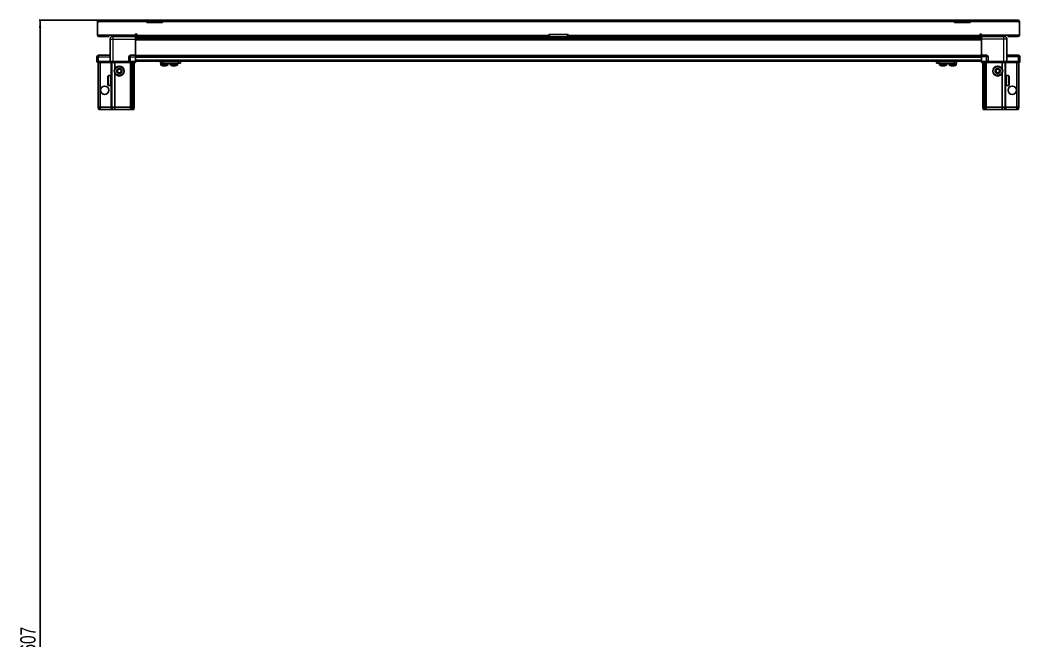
# Model space of a CAD drawing. Header units: millimetres. Extents: x 1315 to 5862, y -923 to 1604.
# Drawn here: x 1371 to 2671, y -116 to 691 of the extents above; entities that cross this region are included whole.
import ezdxf

# ---------------------------------------------------------------- set-up
doc = ezdxf.new("R2010")
doc.units = ezdxf.units.MM
doc.layers.add('FORMAT', color=7, linetype='Continuous')
doc.styles.add('SLDTEXTSTYLE0', font='TXT', dxfattribs={"width": 0.75})
doc.dimstyles.new('SLDDIMSTYLE0', dxfattribs={"dimtxt": 20, "dimasz": 10, "dimexe": 0, "dimexo": 0.0625, "dimgap": 5, "dimtad": 2, "dimdec": 1, "dimrnd": 1e-09, "dimzin": 12, "dimdsep": 46, "dimtxsty": 'SLDTEXTSTYLE0', "dimsah": 1, "dimcen": 0.09, "dimadec": 0, "dimazin": 3, "dimtfac": 1, "dimtofl": 0, "dimtmove": 0, "dimatfit": 3, "dimfxl": 0, "dimfrac": 2, "dimtolj": 1, "dimtzin": 12, "dimarcsym": 0})

# ---------------------------------------------------------------- blocks, each defined once
blk = doc.blocks.new('_D_9')
at = {"layer": 'FORMAT'}
for p, q in [((2065, 690.8), (1395.8, 690.8)), ((1396.8, 690.8), (1396.8, -916.2)), ((1473.4, -916.2), (1395.8, -916.2))]:
    blk.add_line(p, q, dxfattribs=at)
for points in [[(1396.8, 690.8), (1395.3, 680.8), (1398.4, 680.8)], [(1396.8, -916.2), (1398.4, -906.2), (1395.3, -906.2)]]:
    blk.add_solid(points, dxfattribs=at)
at = {"layer": 'FORMAT', "insert": (1371, -142.2), "char_height": 20, "attachment_point": 1, "rotation": 90, "style": 'SLDTEXTSTYLE0'}
blk.add_mtext('1607', dxfattribs=at)

msp = doc.modelspace()

# ---------------------------------------------------------------- linework, layer by layer
at = {"color": 7, "linetype": 'Continuous', "lineweight": 25}
for p, q in [((1472.92, 690.55), (1535.82, 690.55)), ((1535.82, 688.45), (1535.82, 690.55)), ((1535.82, 690.55), (1545.82, 690.55)), ((1545.82, 689.05), (1535.82, 689.05)), ((1545.82, 690.55), (1555.82, 690.55)), ((1555.82, 689.05), (1545.82, 689.05)), ((1555.82, 690.55), (1555.82, 688.45)), ((1555.82, 690.55), (2585.82, 690.55)), ((2065.03, 690.85), (2065.03, 690.55)), ((2065.03, 690.85), (2076.6, 690.85)), ((2076.6, 690.55), (2076.6, 690.85)), ((2585.82, 688.45), (2585.82, 690.55)), ((2585.82, 690.55), (2595.82, 690.55)), ((2595.82, 689.05), (2585.82, 689.05)), ((2595.82, 690.55), (2605.82, 690.55)), ((2605.82, 689.05), (2595.82, 689.05)), ((2605.82, 690.55), (2668.72, 690.55)), ((2605.82, 690.55), (2605.82, 688.45)), ((1472.32, 688.45), (1471.32, 688.45)), ((1471.32, 688.45), (1471.32, 687.55)), ((1472.32, 687.55), (1471.32, 687.55)), ((1471.32, 687.55), (1471.32, 671.05)), ((1472.32, 688.45), (1472.32, 687.55)), ((1535.82, 687.55), (1535.82, 688.45)), ((1555.82, 687.55), (1535.82, 687.55)), ((1555.82, 687.55), (1555.82, 688.45)), ((2585.82, 687.55), (2585.82, 688.45)), ((2605.82, 687.55), (2585.82, 687.55)), ((2605.82, 687.55), (2605.82, 688.45)), ((2669.32, 688.45), (2669.32, 687.55)), ((2669.32, 688.45), (2670.32, 688.45)), ((2670.32, 687.55), (2669.32, 687.55)), ((2670.32, 687.55), (2670.32, 688.45)), ((2670.32, 671.05), (2670.32, 687.55)), ((1471.32, 671.05), (1520.82, 671.05)), ((1473.42, 669.55), (1484.32, 669.55)), ((1486.32, 669.55), (1484.32, 669.55)), ((1486.32, 671.05), (1486.32, 669.55)), ((1487.82, 637.05), (1487.82, 666.05)), ((1491.57, 671.05), (1491.57, 669.55)), ((1520.82, 669.55), (1491.82, 669.55)), ((1518.07, 669.55), (1518.07, 671.05)), ((1520.82, 671.05), (1520.82, 671.9)), ((1520.82, 671.05), (1520.82, 669.55)), ((1520.82, 668.9), (1544.7, 668.9)), ((2620.82, 667.11), (1520.82, 667.11)), ((2620.82, 667.07), (1520.82, 667.07)), ((1520.82, 666.05), (1520.82, 645.05)), ((1522.82, 671.9), (1522.82, 671.15)), ((1522.82, 669.05), (1522.82, 671.15)), ((1522.82, 669.05), (2058.32, 669.05)), ((1539.32, 669.05), (1539.32, 668.9)), ((1539.48, 669.05), (1539.48, 668.9)), ((1539.69, 669.05), (1539.69, 668.9)), ((1540.24, 669.05), (1540.24, 668.9)), ((1540.65, 669.05), (1540.65, 668.9)), ((1541.54, 669.05), (1541.54, 668.9)), ((1542.13, 669.05), (1542.13, 668.9)), ((1543.26, 669.05), (1543.26, 668.9)), ((1543.96, 669.05), (1543.96, 668.9)), ((1544.7, 668.9), (1545.24, 668.9)), ((1545.24, 669.05), (1545.24, 668.9)), ((1545.24, 668.9), (1545.97, 668.9)), ((1545.24, 668.9), (1545.24, 668.9)), ((1545.43, 669.05), (1545.43, 668.9)), ((1545.93, 669.05), (1545.93, 668.9)), ((1545.97, 668.9), (1545.98, 668.9)), ((1545.98, 669.05), (1545.98, 668.9)), ((1545.98, 668.9), (1546.94, 668.9)), ((1546.94, 668.9), (2594.7, 668.9)), ((1547.27, 669.05), (1547.27, 668.9)), ((1547.28, 669.05), (1547.28, 668.9)), ((1547.98, 669.05), (1547.98, 668.9)), ((1549.15, 669.05), (1549.15, 668.9)), ((1549.77, 669.05), (1549.77, 668.9)), ((1550.71, 669.05), (1550.71, 668.9)), ((1551.17, 669.05), (1551.17, 668.9)), ((1551.8, 669.05), (1551.8, 668.9)), ((1552.05, 669.05), (1552.05, 668.9)), ((1552.29, 669.05), (1552.29, 668.9)), ((1552.32, 669.05), (1552.32, 668.9)), ((2083.32, 672.05), (2058.32, 672.05)), ((2058.32, 672.05), (2058.32, 671.15)), ((2058.32, 671.15), (2058.32, 669.05)), ((2080.32, 669.05), (2061.32, 669.05)), ((2083.32, 671.15), (2083.32, 672.05)), ((2083.32, 669.05), (2083.32, 671.15)), ((2083.32, 669.05), (2618.82, 669.05)), ((2589.32, 669.05), (2589.32, 668.9)), ((2589.43, 669.05), (2589.43, 668.9)), ((2589.61, 669.05), (2589.61, 668.9)), ((2590.12, 669.05), (2590.12, 668.9)), ((2590.51, 669.05), (2590.51, 668.9)), ((2591.37, 669.05), (2591.37, 668.9)), ((2591.93, 669.05), (2591.93, 668.9)), ((2593.05, 669.05), (2593.05, 668.9)), ((2593.73, 669.05), (2593.73, 668.9)), ((2594.7, 668.9), (2595, 668.9)), ((2595, 669.05), (2595, 668.9)), ((2595, 668.9), (2595.01, 668.9)), ((2595.01, 668.9), (2595.74, 668.9)), ((2595.27, 669.05), (2595.27, 668.9)), ((2595.74, 669.05), (2595.74, 668.9)), ((2595.74, 668.9), (2597.03, 668.9)), ((2596.94, 668.9), (2620.82, 668.9)), ((2597.03, 669.05), (2597.03, 668.9)), ((2597.13, 669.05), (2597.13, 668.9)), ((2597.75, 669.05), (2597.75, 668.9)), ((2598.95, 669.05), (2598.95, 668.9)), ((2599.57, 669.05), (2599.57, 668.9)), ((2600.56, 669.05), (2600.56, 668.9)), ((2601.03, 669.05), (2601.03, 668.9)), ((2601.7, 669.05), (2601.7, 668.9)), ((2601.98, 669.05), (2601.98, 668.9)), ((2602.27, 669.05), (2602.27, 668.9)), ((2602.32, 668.9), (2602.32, 669.05)), ((2602.32, 669.05), (2602.32, 668.9)), ((2618.82, 671.15), (2618.82, 671.9)), ((2618.82, 671.15), (2618.82, 669.05)), ((2620.82, 671.9), (2620.82, 671.05)), ((2620.82, 671.05), (2670.32, 671.05)), ((2620.82, 671.05), (2620.82, 669.55)), ((2620.82, 669.55), (2649.82, 669.55)), ((2620.82, 666.05), (2620.82, 645.05)), ((2620.97, 669.55), (2620.97, 666.05)), ((2623.57, 671.05), (2623.57, 669.55)), ((2650.07, 669.55), (2650.07, 671.05)), ((2653.82, 637.05), (2653.82, 666.05)), ((2655.32, 669.55), (2655.32, 671.05)), ((2657.32, 669.55), (2655.32, 669.55)), ((2657.32, 669.55), (2668.22, 669.55)), ((1470.82, 637.05), (1470.82, 643.05)), ((1470.82, 637.05), (1470.82, 636.71)), ((1472.82, 637.05), (1470.82, 637.05)), ((1470.82, 637.05), (1470.82, 636.71)), ((1470.82, 637.05), (1470.82, 637.05)), ((1487.82, 645.05), (1472.82, 645.05)), ((1472.82, 637.05), (1487.62, 637.05)), ((1487.62, 637.05), (1487.82, 637.05)), ((1487.82, 637.05), (1487.82, 635.85)), ((1487.82, 637.05), (1491.82, 637.05)), ((1491.82, 637.05), (1512.12, 637.05)), ((1512.12, 637.05), (1512.32, 637.05)), ((1512.32, 637.05), (1512.32, 643.05)), ((1512.32, 637.05), (1512.32, 635.85)), ((1514.32, 637.05), (1512.32, 637.05)), ((1512.32, 637.05), (1514.32, 637.05)), ((1520.82, 645.05), (1514.32, 645.05)), ((1514.32, 637.05), (1520.82, 637.05)), ((1520.82, 643.05), (1520.82, 645.05)), ((1520.82, 644.4), (2620.82, 644.4)), ((1520.82, 637.05), (1520.82, 643.05)), ((1520.82, 637.2), (2620.82, 637.2)), ((1520.82, 637.05), (1520.82, 636.71)), ((1553.27, 634.7), (1553.27, 637.2)), ((1556.27, 637.2), (1556.27, 634.7)), ((1576.47, 634.7), (1576.47, 637.2)), ((1579.47, 637.2), (1579.47, 634.7)), ((2562.17, 634.7), (2562.17, 637.2)), ((2565.17, 637.2), (2565.17, 634.7)), ((2585.37, 634.7), (2585.37, 637.2)), ((2588.37, 637.2), (2588.37, 634.7)), ((2620.82, 645.05), (2627.32, 645.05)), ((2620.82, 643.05), (2620.82, 645.05)), ((2620.82, 637.05), (2620.82, 643.05)), ((2620.82, 637.05), (2620.82, 636.71)), ((2620.82, 637.05), (2620.82, 637.05)), ((2620.82, 637.05), (2627.32, 637.05)), ((2627.32, 637.05), (2620.82, 637.05)), ((2629.32, 637.05), (2627.32, 637.05)), ((2629.32, 637.05), (2629.32, 643.05)), ((2629.32, 637.05), (2629.32, 635.85)), ((2629.32, 637.05), (2629.52, 637.05)), ((2629.52, 637.05), (2649.82, 637.05)), ((2649.82, 637.05), (2653.82, 637.05)), ((2653.82, 645.05), (2668.82, 645.05)), ((2653.82, 637.05), (2653.82, 635.85)), ((2653.82, 637.05), (2654.02, 637.05)), ((2654.02, 637.05), (2668.82, 637.05)), ((2668.82, 637.05), (2654.02, 637.05)), ((2670.82, 637.05), (2668.82, 637.05)), ((2670.82, 637.05), (2670.82, 643.05)), ((2670.82, 637.05), (2670.82, 636.71)), ((1470.82, 636.71), (1471.32, 635.85)), ((1470.82, 636.71), (1471.32, 635.85)), ((1471.32, 635.85), (1472.82, 635.85)), ((1472.32, 577.55), (1472.32, 635.85)), ((1487.62, 635.85), (1472.82, 635.85)), ((1474.82, 577.55), (1474.82, 635.85)), ((1487.82, 635.85), (1487.62, 635.85)), ((1491.82, 635.85), (1487.82, 635.85)), ((1490.32, 577.55), (1490.32, 635.85)), ((1512.12, 635.85), (1491.82, 635.85)), ((1493.82, 627.05), (1493.82, 635.85)), ((1512.32, 635.85), (1512.12, 635.85)), ((1512.32, 635.85), (1513, 635.85)), ((1520.82, 635.85), (1513, 635.85)), ((1514.32, 636.71), (1520.82, 636.71)), ((1515.32, 577.55), (1515.32, 635.85)), ((1516.32, 577.55), (1516.32, 635.85)), ((1517.82, 577.55), (1517.82, 635.85)), ((1519.32, 577.55), (1519.32, 635.85)), ((1520.82, 636.71), (1520.82, 635.85)), ((1556.27, 634.7), (1553.27, 634.7)), ((1553.62, 634.7), (1553.62, 632.79)), ((1576.47, 634.7), (1556.27, 634.7)), ((1563.12, 632.79), (1563.12, 634.7)), ((1566.07, 634.7), (1566.07, 632.79)), ((1566.12, 634.7), (1566.12, 632.79)), ((1575.62, 632.79), (1575.62, 634.7)), ((1579.47, 634.7), (1576.47, 634.7)), ((2565.17, 634.7), (2562.17, 634.7)), ((2585.37, 634.7), (2565.17, 634.7)), ((2566.02, 634.7), (2566.02, 632.79)), ((2575.52, 632.79), (2575.52, 634.7)), ((2575.57, 632.79), (2575.57, 634.7)), ((2578.52, 634.7), (2578.52, 632.79)), ((2588.37, 634.7), (2585.37, 634.7)), ((2588.02, 632.79), (2588.02, 634.7)), ((2620.82, 635.85), (2620.82, 636.71)), ((2620.82, 636.71), (2620.82, 636.71)), ((2620.82, 636.71), (2627.32, 636.71)), ((2628.64, 635.85), (2620.82, 635.85)), ((2622.32, 577.55), (2622.32, 635.85)), ((2623.82, 577.55), (2623.82, 635.85)), ((2625.32, 577.55), (2625.32, 635.85)), ((2626.32, 577.55), (2626.32, 635.85)), ((2628.64, 635.85), (2629.32, 635.85)), ((2629.52, 635.85), (2629.32, 635.85)), ((2649.82, 635.85), (2629.52, 635.85)), ((2647.82, 627.05), (2647.82, 635.85)), ((2653.82, 635.85), (2649.82, 635.85)), ((2651.32, 577.55), (2651.32, 635.85)), ((2654.02, 635.85), (2653.82, 635.85)), ((2668.82, 635.85), (2654.02, 635.85)), ((2666.82, 577.55), (2666.82, 635.85)), ((2668.82, 635.85), (2670.32, 635.85)), ((2669.32, 577.55), (2669.32, 635.85)), ((2670.32, 635.85), (2670.82, 636.71)), ((1485.12, 606.35), (1485.12, 617.75)), ((1488.82, 618.55), (1485.92, 618.55)), ((1488.32, 618.45), (1488.82, 618.45)), ((1488.32, 618.45), (1488.32, 618.29)), ((1488.32, 618.29), (1488.82, 618.29)), ((1488.32, 617.8), (1488.82, 617.8)), ((1488.32, 617.8), (1488.32, 617.42)), ((1488.32, 617.42), (1488.82, 617.42)), ((1488.32, 616.58), (1488.82, 616.58)), ((1488.32, 616.58), (1488.32, 616.03)), ((1488.32, 616.03), (1488.82, 616.03)), ((1488.32, 614.92), (1488.82, 614.92)), ((1488.32, 614.92), (1488.32, 614.24)), ((1488.32, 614.24), (1488.82, 614.24)), ((1488.32, 612.98), (1488.82, 612.98)), ((1488.32, 612.98), (1488.32, 612.25)), ((1488.32, 612.68), (1488.82, 612.68)), ((1488.32, 612.25), (1488.82, 612.25)), ((1488.82, 618.45), (1488.82, 618.55)), ((1488.82, 618.29), (1488.82, 618.45)), ((1488.82, 617.8), (1488.82, 618.29)), ((1488.82, 617.42), (1488.82, 617.8)), ((1488.82, 616.58), (1488.82, 617.42)), ((1488.82, 616.03), (1488.82, 616.58)), ((1488.92, 616.45), (1488.82, 616.45)), ((1488.82, 614.92), (1488.82, 616.03)), ((1488.82, 614.24), (1488.82, 614.92)), ((1488.82, 612.98), (1488.82, 614.24)), ((1488.82, 612.68), (1488.82, 612.98)), ((1488.82, 610.95), (1488.82, 612.25)), ((1488.92, 614.93), (1488.92, 616.45)), ((1488.92, 607.65), (1488.92, 614.93)), ((1489.8, 615.36), (1489.32, 616.05)), ((1489.32, 608.05), (1489.32, 616.05)), ((1490.29, 616.05), (1489.8, 615.36)), ((1489.8, 608.74), (1489.8, 615.36)), ((1490.32, 616.05), (1490.29, 616.05)), ((1490.29, 608.05), (1490.29, 616.05)), ((1493.82, 577.55), (1493.82, 622.05)), ((2647.82, 577.55), (2647.82, 622.05)), ((2651.35, 616.05), (2651.32, 616.05)), ((2651.84, 615.36), (2651.35, 616.05)), ((2651.35, 616.05), (2651.35, 615.01)), ((2651.35, 615.01), (2651.35, 608.05)), ((2652.32, 616.05), (2651.84, 615.36)), ((2651.84, 615.36), (2651.84, 614.49)), ((2651.84, 614.49), (2651.84, 608.74)), ((2652.32, 616.05), (2652.32, 615.01)), ((2652.32, 615.01), (2652.32, 608.05)), ((2652.82, 616.45), (2652.72, 616.45)), ((2652.72, 616.45), (2652.72, 607.65)), ((2655.72, 618.55), (2652.82, 618.55)), ((2652.82, 618.55), (2652.82, 618.54)), ((2653.32, 618.54), (2652.82, 618.54)), ((2652.82, 618.54), (2652.82, 618.46)), ((2652.82, 618.46), (2652.82, 618.11)), ((2653.32, 618.46), (2652.82, 618.46)), ((2653.32, 618.11), (2652.82, 618.11)), ((2652.82, 618.11), (2652.82, 617.81)), ((2652.82, 617.81), (2652.82, 617.09)), ((2653.32, 617.81), (2652.82, 617.81)), ((2653.32, 617.09), (2652.82, 617.09)), ((2652.82, 617.09), (2652.82, 616.6)), ((2652.82, 616.6), (2652.82, 615.58)), ((2653.32, 616.6), (2652.82, 616.6)), ((2653.32, 615.58), (2652.82, 615.58)), ((2652.82, 615.58), (2652.82, 614.94)), ((2652.82, 614.94), (2652.82, 613.72)), ((2653.32, 614.94), (2652.82, 614.94)), ((2653.32, 613.72), (2652.82, 613.72)), ((2652.82, 613.72), (2652.82, 613.18)), ((2653.32, 613.18), (2652.82, 613.18)), ((2652.82, 613), (2652.82, 611.7)), ((2653.32, 613), (2652.82, 613)), ((2653.32, 611.7), (2652.82, 611.7)), ((2653.32, 611.32), (2652.82, 611.32)), ((2652.82, 611.32), (2652.82, 610.97)), ((2653.32, 618.46), (2653.32, 618.54)), ((2653.32, 617.81), (2653.32, 618.11)), ((2653.32, 616.6), (2653.32, 617.09)), ((2653.32, 614.94), (2653.32, 615.58)), ((2653.32, 613), (2653.32, 613.72)), ((2653.32, 610.97), (2653.32, 611.7)), ((2656.52, 617.75), (2656.52, 616.26)), ((2656.52, 616.26), (2656.52, 606.35)), ((1485.92, 605.55), (1488.82, 605.55)), ((1488.32, 610.95), (1488.82, 610.95)), ((1488.32, 610.95), (1488.32, 610.23)), ((1488.32, 610.82), (1488.82, 610.82)), ((1488.32, 610.23), (1488.82, 610.23)), ((1488.32, 609.02), (1488.82, 609.02)), ((1488.32, 609.02), (1488.32, 608.39)), ((1488.32, 608.39), (1488.82, 608.39)), ((1488.32, 607.39), (1488.82, 607.39)), ((1488.32, 607.39), (1488.32, 606.91)), ((1488.32, 606.91), (1488.82, 606.91)), ((1488.32, 606.22), (1488.82, 606.22)), ((1488.32, 606.22), (1488.32, 605.93)), ((1488.32, 605.93), (1488.82, 605.93)), ((1488.32, 605.62), (1488.82, 605.62)), ((1488.32, 605.62), (1488.32, 605.55)), ((1488.32, 605.55), (1488.82, 605.55)), ((1488.82, 610.23), (1488.82, 610.82)), ((1488.82, 609.02), (1488.82, 610.23)), ((1488.82, 608.39), (1488.82, 609.02)), ((1488.82, 607.39), (1488.82, 608.39)), ((1488.82, 607.65), (1488.92, 607.65)), ((1488.82, 606.91), (1488.82, 607.39)), ((1488.82, 606.22), (1488.82, 606.91)), ((1488.82, 605.93), (1488.82, 606.22)), ((1488.82, 605.62), (1488.82, 605.93)), ((1488.82, 605.55), (1488.82, 605.62)), ((1488.82, 605.55), (1488.82, 605.55)), ((1489.32, 608.05), (1489.8, 608.74)), ((1489.8, 608.74), (1490.29, 608.05)), ((1490.29, 608.05), (1490.32, 608.05)), ((2651.32, 608.05), (2651.35, 608.05)), ((2651.35, 608.05), (2651.84, 608.74)), ((2651.84, 608.74), (2652.32, 608.05)), ((2652.72, 607.65), (2652.82, 607.65)), ((2653.32, 610.97), (2652.82, 610.97)), ((2652.82, 610.97), (2652.82, 609.71)), ((2653.32, 609.71), (2652.82, 609.71)), ((2652.82, 609.71), (2652.82, 609.04)), ((2652.82, 609.04), (2652.82, 607.95)), ((2653.32, 609.04), (2652.82, 609.04)), ((2653.32, 607.95), (2652.82, 607.95)), ((2652.82, 607.95), (2652.82, 607.41)), ((2652.82, 607.41), (2652.82, 606.59)), ((2653.32, 607.41), (2652.82, 607.41)), ((2653.32, 606.59), (2652.82, 606.59)), ((2652.82, 606.59), (2652.82, 606.23)), ((2652.82, 606.23), (2652.82, 605.77)), ((2653.32, 606.23), (2652.82, 606.23)), ((2653.32, 605.77), (2652.82, 605.77)), ((2652.82, 605.77), (2652.82, 605.62)), ((2652.82, 605.62), (2652.82, 605.55)), ((2653.32, 605.62), (2652.82, 605.62)), ((2652.82, 605.55), (2655.72, 605.55)), ((2653.32, 609.04), (2653.32, 609.71)), ((2653.32, 607.41), (2653.32, 607.95)), ((2653.32, 606.23), (2653.32, 606.59)), ((2653.32, 605.62), (2653.32, 605.77)), ((1472.32, 577.55), (1473.12, 574.55)), ((1474.82, 577.55), (1472.32, 577.55)), ((1473.12, 574.55), (1474.97, 574.55)), ((1489.32, 577.55), (1474.82, 577.55)), ((1474.82, 577.55), (1474.97, 574.55)), ((1474.97, 574.55), (1489.32, 574.55)), ((1490.32, 577.55), (1489.32, 577.55)), ((1489.32, 574.55), (1491.12, 574.55)), ((1493.82, 577.55), (1490.32, 577.55)), ((1490.32, 577.55), (1491.12, 574.55)), ((1491.12, 574.55), (1494.15, 574.55)), ((1514.32, 577.55), (1493.82, 577.55)), ((1494.15, 574.55), (1493.82, 577.55)), ((1494.15, 574.55), (1514.32, 574.55)), ((1515.32, 577.55), (1514.32, 577.55)), ((1514.32, 574.55), (1516.12, 574.55)), ((1516.32, 577.55), (1515.32, 577.55)), ((1516.12, 574.55), (1515.32, 577.55)), ((1516.12, 574.55), (1516.86, 574.55)), ((1517.82, 577.55), (1516.32, 577.55)), ((1516.86, 574.55), (1516.32, 577.55)), ((1516.86, 574.55), (1517.36, 574.55)), ((1517.36, 574.55), (1517.82, 577.55)), ((1517.36, 574.55), (1518.52, 574.55)), ((1519.32, 577.55), (1517.82, 577.55)), ((1518.52, 574.55), (1519.32, 577.55)), ((2622.32, 577.55), (2623.82, 577.55)), ((2623.12, 574.55), (2622.32, 577.55)), ((2624.28, 574.55), (2623.12, 574.55)), ((2623.82, 577.55), (2625.32, 577.55)), ((2624.28, 574.55), (2623.82, 577.55)), ((2624.78, 574.55), (2624.28, 574.55)), ((2624.78, 574.55), (2625.32, 577.55)), ((2625.52, 574.55), (2624.78, 574.55)), ((2625.32, 577.55), (2626.32, 577.55)), ((2625.52, 574.55), (2626.32, 577.55)), ((2627.32, 574.55), (2625.52, 574.55)), ((2626.32, 577.55), (2627.32, 577.55)), ((2627.32, 577.55), (2647.82, 577.55)), ((2647.49, 574.55), (2627.32, 574.55)), ((2647.49, 574.55), (2647.82, 577.55)), ((2650.52, 574.55), (2647.49, 574.55)), ((2647.82, 577.55), (2651.32, 577.55)), ((2651.32, 577.55), (2650.52, 574.55)), ((2652.32, 574.55), (2650.52, 574.55)), ((2651.32, 577.55), (2652.32, 577.55)), ((2652.32, 577.55), (2666.82, 577.55)), ((2666.67, 574.55), (2652.32, 574.55)), ((2666.82, 577.55), (2666.67, 574.55)), ((2668.52, 574.55), (2666.67, 574.55)), ((2666.82, 577.55), (2669.32, 577.55)), ((2669.32, 577.55), (2668.52, 574.55))]:
    msp.add_line(p, q, dxfattribs=at)
at = {"color": 8, "linetype": 'Continuous', "lineweight": 18}
for p, q in [((1545.82, 689.05), (1545.82, 690.55)), ((2595.82, 690.55), (2595.82, 689.05)), ((1535.82, 688.45), (1472.32, 688.45)), ((2585.82, 688.45), (1555.82, 688.45)), ((2669.32, 688.45), (2605.82, 688.45)), ((1473.42, 671.05), (1473.42, 669.55)), ((1484.32, 669.55), (1484.32, 671.05)), ((1491.82, 666.05), (1520.82, 666.05)), ((1491.82, 637.05), (1491.82, 666.05)), ((1520.82, 669.55), (1522.82, 669.55)), ((2620.82, 668.31), (1520.82, 668.31)), ((1520.82, 665.86), (2620.82, 665.86)), ((2620.82, 664.45), (1520.82, 664.45)), ((1522.82, 671.15), (2058.32, 671.15)), ((2058.32, 669.55), (2059.66, 669.55)), ((2081.98, 669.55), (2083.32, 669.55)), ((2083.32, 671.15), (2618.82, 671.15)), ((2618.82, 669.55), (2620.82, 669.55)), ((2649.82, 666.05), (2620.82, 666.05)), ((2649.82, 637.05), (2649.82, 666.05)), ((2657.32, 671.05), (2657.32, 669.55)), ((2668.22, 671.05), (2668.22, 669.55)), ((1470.82, 643.05), (1472.82, 643.05)), ((1472.82, 645.05), (1472.82, 643.05)), ((1472.82, 643.05), (1487.82, 643.05)), ((1472.82, 637.05), (1472.82, 643.05)), ((1472.82, 637.05), (1472.82, 635.85)), ((1487.62, 635.85), (1487.62, 637.05)), ((1491.82, 637.05), (1491.82, 635.85)), ((1512.12, 635.85), (1512.12, 637.05)), ((1512.32, 643.05), (1514.32, 643.05)), ((1514.32, 643.05), (1514.32, 645.05)), ((1514.32, 643.05), (1520.82, 643.05)), ((1514.32, 637.05), (1514.32, 643.05)), ((1514.32, 637.05), (1514.32, 636.71)), ((1520.82, 645.05), (2620.82, 645.05)), ((1520.82, 642.4), (2620.82, 642.4)), ((1520.82, 639.2), (2620.82, 639.2)), ((2627.32, 643.05), (2620.82, 643.05)), ((2620.82, 637.05), (2620.82, 636.71)), ((2627.32, 643.05), (2627.32, 645.05)), ((2627.32, 637.05), (2627.32, 643.05)), ((2629.32, 643.05), (2627.32, 643.05)), ((2627.32, 637.05), (2627.32, 636.71)), ((2629.52, 637.05), (2629.52, 635.85)), ((2649.82, 637.05), (2649.82, 635.85)), ((2668.82, 643.05), (2653.82, 643.05)), ((2654.02, 637.05), (2654.02, 635.85)), ((2668.82, 645.05), (2668.82, 643.05)), ((2668.82, 637.05), (2668.82, 643.05)), ((2670.82, 643.05), (2668.82, 643.05)), ((2668.82, 637.05), (2668.82, 635.85)), ((1489.32, 616.05), (1489.32, 635.85)), ((1514.32, 577.55), (1514.32, 635.85)), ((1563.12, 632.79), (1553.62, 632.79)), ((1562.93, 632.42), (1553.81, 632.42)), ((1566.12, 632.79), (1566.07, 632.79)), ((1575.62, 632.79), (1566.12, 632.79)), ((1566.31, 632.42), (1566.26, 632.42)), ((1575.43, 632.42), (1566.31, 632.42)), ((2568.23, 632.79), (2566.02, 632.79)), ((2568.33, 632.42), (2566.21, 632.42)), ((2575.52, 632.79), (2568.23, 632.79)), ((2575.33, 632.42), (2568.33, 632.42)), ((2575.38, 632.42), (2575.33, 632.42)), ((2575.57, 632.79), (2575.52, 632.79)), ((2586.02, 632.79), (2578.52, 632.79)), ((2585.91, 632.42), (2578.71, 632.42)), ((2587.83, 632.42), (2585.91, 632.42)), ((2588.02, 632.79), (2586.02, 632.79)), ((2627.32, 577.55), (2627.32, 635.85)), ((2652.32, 616.05), (2652.32, 635.85)), ((1485.92, 605.55), (1485.92, 618.55)), ((2655.72, 618.55), (2655.72, 616.85)), ((2655.72, 616.85), (2655.72, 605.55)), ((1489.32, 577.55), (1489.32, 608.05)), ((2652.32, 577.55), (2652.32, 608.05)), ((1489.32, 577.55), (1489.32, 574.55)), ((1514.32, 574.55), (1514.32, 577.55)), ((2627.32, 574.55), (2627.32, 577.55)), ((2652.32, 577.55), (2652.32, 574.55))]:
    msp.add_line(p, q, dxfattribs=at)
at = {"color": 7, "linetype": 'Continuous', "lineweight": 25}
for centre, radius in [((1499.82, 624.55), 6.5), ((1499.82, 624.55), 3.46), ((2641.82, 624.55), 6.5), ((2641.82, 624.55), 3.46), ((1480.82, 599.55), 5.5), ((2660.82, 599.55), 5.5)]:
    msp.add_circle(centre, radius, dxfattribs=at)
at = {"color": 8, "linetype": 'Continuous', "lineweight": 18}
for centre in [(1499.82, 624.55), (2641.82, 624.55)]:
    msp.add_circle(centre, 5.7, dxfattribs=at)
at = {"color": 7, "linetype": 'Continuous', "lineweight": 25}
for centre, radius, start, end in [((1473.42, 671.65), 2.1, 196.60155, 270), ((1521.82, 671.9), 1, 0, 180), ((2061.32, 672.05), 3, 180, 270), ((2080.32, 672.05), 3, 270, 360), ((2619.82, 671.9), 1, 0, 180), ((2668.22, 671.65), 2.1, 270, 343.39845), ((1472.82, 643.05), 2, 90, 180), ((1514.32, 643.05), 2, 90, 180), ((2627.32, 643.05), 2, 0, 90), ((2668.82, 643.05), 2, 0, 90), ((1499.82, 624.55), 2.5, 134.92207, 194.92207), ((1499.82, 624.55), 2.5, 74.92207, 134.92207), ((1499.82, 624.55), 2.5, 14.92207, 74.92207), ((1499.82, 624.55), 2.5, 314.92207, 14.92207), ((1554.07, 632.79), 0.45, 180, 235.28209), ((1558.37, 639), 8, 235.28209, 258.9392), ((1558.37, 639), 8, 281.00757, 304.71791), ((1562.67, 632.79), 0.45, 304.71791, 0), ((1566.52, 632.79), 0.45, 180, 235.28209), ((1566.57, 632.79), 0.45, 180, 235.28209), ((1570.82, 639), 8, 235.28209, 255.8287), ((1570.87, 639), 8, 235.28209, 259.06255), ((1570.87, 639), 8, 280.87532, 304.71791), ((1575.17, 632.79), 0.45, 304.71791, 0), ((2566.47, 632.79), 0.45, 180, 235.28209), ((2570.77, 639), 8, 235.28209, 259.05401), ((2570.77, 639), 8, 280.84597, 304.71791), ((2570.82, 639), 8, 280.92113, 304.71791), ((2575.07, 632.79), 0.45, 304.71791, 0), ((2575.12, 632.79), 0.45, 304.71791, 0), ((2578.97, 632.79), 0.45, 180, 235.28209), ((2583.27, 639), 8, 235.28209, 258.92302), ((2583.27, 639), 8, 280.93918, 304.71791), ((2587.57, 632.79), 0.45, 304.71791, 0), ((2641.82, 624.55), 2.5, 118.29497, 178.29497), ((2641.82, 624.55), 2.5, 178.29497, 238.29497), ((2641.82, 624.55), 2.5, 58.29497, 118.29497), ((2641.82, 624.55), 2.5, 298.29497, 358.29497), ((2641.82, 624.55), 2.5, 358.29497, 58.29497), ((1485.92, 617.75), 0.8, 90, 180), ((1489.32, 616.45), 0.4, 180, 270), ((1499.82, 624.55), 2.5, 194.92207, 254.92207), ((1499.82, 624.55), 2.5, 254.92207, 314.92207), ((2641.82, 624.55), 2.5, 238.29497, 298.29497), ((2652.32, 616.45), 0.4, 270, 360), ((2655.72, 617.75), 0.8, 0, 90), ((1485.92, 606.35), 0.8, 180, 270), ((1489.32, 607.65), 0.4, 90, 180), ((2652.32, 607.65), 0.4, 0, 90), ((2655.72, 606.35), 0.8, 270, 360)]:
    msp.add_arc(centre, radius, start, end, dxfattribs=at)
for centre, start_param, end_param in [((1514.32, 633.25), 0, 0.7227342), ((2627.32, 633.25), 5.5604511, 6.2831853)]:
    msp.add_ellipse(centre, major_axis=(0, 3.46), ratio=0.5773503, start_param=start_param, end_param=end_param, dxfattribs=at)
for points, knots in [([(1472.91, 690.45), (1472.83, 690.44), (1472.52, 690.4), (1472.03, 690.07), (1471.57, 689.52), (1471.35, 688.94), (1471.33, 688.57), (1471.32, 688.45)], [0, 0, 0, 0, 0.0862, 0.3453145, 0.6044258, 0.863537, 1, 1, 1, 1]), ([(1472.32, 688.45), (1472.37, 688.7), (1472.46, 689.19), (1472.59, 689.84), (1472.72, 690.3), (1472.83, 690.52), (1472.9, 690.54), (1472.92, 690.55)], [0, 0, 0, 0, 0.2302553, 0.4485219, 0.6667858, 0.8850496, 1, 1, 1, 1]), ([(2670.32, 688.45), (2670.29, 688.7), (2670.24, 689.2), (2669.85, 689.83), (2669.29, 690.31), (2668.83, 690.45), (2668.6, 690.51)], [0, 0, 0, 0, 0.2601609, 0.506776, 0.753388, 1, 1, 1, 1]), ([(2668.72, 690.55), (2668.77, 690.52), (2668.86, 690.47), (2668.99, 690.08), (2669.12, 689.52), (2669.23, 688.94), (2669.3, 688.57), (2669.32, 688.45)], [0, 0, 0, 0, 0.2302553, 0.4485219, 0.6667858, 0.8850496, 1, 1, 1, 1]), ([(1487.82, 666.05), (1487.87, 666.49), (1487.94, 667.17), (1488.38, 667.98), (1488.83, 668.54), (1489.39, 668.99), (1490.2, 669.43), (1490.88, 669.5), (1491.32, 669.55)], [0, 0, 0, 0, 0.2394568, 0.3683607, 0.5, 0.6316393, 0.7605432, 1, 1, 1, 1]), ([(1491.82, 669.55), (1491.75, 669.55), (1491.62, 669.55), (1491.46, 669.55), (1491.34, 669.55), (1491.33, 669.55), (1491.32, 669.55)], [0, 0, 0, 0, 0.2493943, 0.50033348, 0.75016674, 1, 1, 1, 1]), ([(1520.82, 666.05), (1520.82, 666.44), (1520.82, 667.23), (1520.82, 668.28), (1520.82, 669.07), (1520.82, 669.49), (1520.82, 669.53), (1520.82, 669.55)], [0, 0, 0, 0, 0.2146939, 0.4293877, 0.6440816, 0.8587754, 1, 1, 1, 1]), ([(2620.82, 666.05), (2620.82, 666.44), (2620.82, 667.23), (2620.82, 668.28), (2620.82, 669.07), (2620.82, 669.49), (2620.82, 669.53), (2620.82, 669.55)], [0, 0, 0, 0, 0.2146939, 0.4293877, 0.6440816, 0.8587754, 1, 1, 1, 1]), ([(2649.82, 669.55), (2649.89, 669.55), (2650.02, 669.55), (2650.18, 669.55), (2650.3, 669.55), (2650.31, 669.55), (2650.32, 669.55)], [0, 0, 0, 0, 0.2493943, 0.5003335, 0.7501667, 1, 1, 1, 1]), ([(2653.82, 666.05), (2653.77, 666.49), (2653.7, 667.17), (2653.26, 667.98), (2652.81, 668.54), (2652.25, 668.99), (2651.44, 669.43), (2650.76, 669.5), (2650.32, 669.55)], [0, 0, 0, 0, 0.23945684, 0.36836066, 0.5, 0.63163934, 0.76054316, 1, 1, 1, 1]), ([(1497.03, 625.3), (1497.4, 625.66), (1498.08, 626.34), (1498.76, 627.02), (1499.08, 627.34)], [0, 0, 0, 0, 0.5346859, 1, 1, 1, 1]), ([(1497.78, 622.51), (1497.69, 622.84), (1497.48, 623.64), (1497.22, 624.6), (1497.06, 625.18), (1497.03, 625.3)], [0, 0, 0, 0, 0.3629006, 0.8668753, 1, 1, 1, 1]), ([(1499.08, 627.34), (1499.57, 627.2), (1500.51, 626.95), (1501.43, 626.7), (1501.86, 626.59)], [0, 0, 0, 0, 0.5346859, 1, 1, 1, 1]), ([(1501.86, 626.59), (1501.9, 626.47), (1502.05, 625.89), (1502.31, 624.93), (1502.52, 624.13), (1502.61, 623.8)], [0, 0, 0, 0, 0.1331247, 0.6370994, 1, 1, 1, 1]), ([(1556.87, 631.14), (1556.87, 631.14), (1556.87, 631.14), (1556.73, 631.17), (1556.55, 631.22), (1556.4, 631.28), (1556.33, 631.31), (1556.32, 631.32), (1556.32, 631.32), (1556.33, 631.32), (1556.35, 631.32), (1556.42, 631.3), (1556.71, 631.23), (1557.09, 631.16), (1557.51, 631.13), (1557.78, 631.16), (1557.94, 631.22), (1558.04, 631.29), (1558.11, 631.32), (1558.14, 631.32), (1558.16, 631.32), (1558.18, 631.32), (1558.22, 631.31), (1558.32, 631.28), (1558.48, 631.21), (1558.7, 631.15), (1559, 631.13), (1559.34, 631.16), (1559.65, 631.2), (1559.89, 631.26), (1560.01, 631.28), (1560.09, 631.3), (1560.14, 631.31), (1560.18, 631.32), (1560.2, 631.32), (1560.2, 631.32), (1560.2, 631.32)], [0, 0, 0, 0, 0.02609806, 0.07983731, 0.13720457, 0.17835712, 0.1990393, 0.20333955, 0.20768945, 0.21072293, 0.21454384, 0.22147953, 0.24860164, 0.35577715, 0.40489702, 0.45442268, 0.54604997, 0.59140385, 0.59711865, 0.60132508, 0.60438175, 0.60744379, 0.6119905, 0.62422862, 0.67851933, 0.75975016, 0.80430476, 0.84902576, 0.92362505, 0.95135982, 0.96870753, 0.97999594, 0.99114211, 0.99547316, 0.99884503, 1, 1, 1, 1]), ([(1560.2, 631.32), (1560.21, 631.32), (1560.21, 631.32), (1560.22, 631.31), (1560.17, 631.28), (1560.03, 631.21), (1559.9, 631.16), (1559.84, 631.13), (1559.88, 631.14), (1559.9, 631.15)], [0, 0, 0, 0, 0.0151829, 0.0365363, 0.0956997, 0.3601423, 0.6752387, 0.8745348, 1, 1, 1, 1]), ([(1569.36, 631.14), (1569.36, 631.14), (1569.38, 631.14), (1569.24, 631.19), (1569.08, 631.25), (1568.96, 631.3), (1568.96, 631.32), (1568.96, 631.32), (1568.98, 631.32), (1569, 631.32), (1569.09, 631.3), (1569.43, 631.22), (1569.86, 631.14), (1570.29, 631.14), (1570.51, 631.17), (1570.68, 631.22), (1570.8, 631.28), (1570.88, 631.31), (1570.93, 631.32), (1570.95, 631.32), (1570.98, 631.32), (1571, 631.32), (1571.06, 631.3), (1571.19, 631.23), (1571.34, 631.16), (1571.65, 631.13), (1572.04, 631.16), (1572.42, 631.22), (1572.72, 631.29), (1572.83, 631.32), (1572.85, 631.32), (1572.86, 631.32), (1572.87, 631.32), (1572.87, 631.31), (1572.81, 631.28), (1572.63, 631.21), (1572.43, 631.15), (1572.39, 631.15), (1572.38, 631.14)], [0, 0, 0, 0, 0.0283629, 0.0806823, 0.1383562, 0.1672924, 0.1709175, 0.1737955, 0.1766977, 0.1800498, 0.1863992, 0.2130773, 0.319019, 0.3539804, 0.3992833, 0.4476446, 0.4823368, 0.4997721, 0.5033973, 0.5070643, 0.5096216, 0.5128427, 0.5186896, 0.5415539, 0.6319042, 0.6733129, 0.7150637, 0.7923067, 0.8305407, 0.8353583, 0.8389044, 0.8414812, 0.8440625, 0.8478955, 0.8582124, 0.9039802, 0.9724588, 1, 1, 1, 1]), ([(2569.25, 631.14), (2569.25, 631.15), (2569.21, 631.15), (2569, 631.21), (2568.84, 631.28), (2568.78, 631.31), (2568.77, 631.32), (2568.77, 631.32), (2568.78, 631.32), (2568.8, 631.32), (2568.85, 631.31), (2569.07, 631.26), (2569.4, 631.19), (2569.78, 631.14), (2570.06, 631.14), (2570.32, 631.17), (2570.46, 631.24), (2570.59, 631.3), (2570.64, 631.32), (2570.66, 631.32), (2570.69, 631.32), (2570.71, 631.32), (2570.75, 631.31), (2570.87, 631.27), (2571.03, 631.19), (2571.29, 631.14), (2571.64, 631.14), (2572.01, 631.18), (2572.34, 631.25), (2572.57, 631.3), (2572.65, 631.32), (2572.67, 631.32), (2572.68, 631.32), (2572.68, 631.32), (2572.67, 631.3), (2572.5, 631.22), (2572.26, 631.14), (2572.28, 631.14), (2572.28, 631.14)], [0, 0, 0, 0, 0.0245191, 0.1059739, 0.1338421, 0.1478185, 0.1535531, 0.1564027, 0.1592796, 0.1617801, 0.1664773, 0.1816483, 0.2541107, 0.3009981, 0.3355791, 0.3791917, 0.4620214, 0.4826759, 0.486455, 0.4902707, 0.4928167, 0.4953568, 0.4997844, 0.513427, 0.5769545, 0.6409725, 0.679017, 0.7313711, 0.7890832, 0.8180386, 0.8216661, 0.824546, 0.8274502, 0.8308045, 0.8371581, 0.8638539, 0.9698659, 1, 1, 1, 1]), ([(2581.74, 631.15), (2581.75, 631.14), (2581.8, 631.13), (2581.75, 631.16), (2581.63, 631.2), (2581.52, 631.26), (2581.47, 631.28), (2581.44, 631.3), (2581.42, 631.31), (2581.42, 631.32), (2581.43, 631.32), (2581.44, 631.32), (2581.44, 631.32)], [0, 0, 0, 0, 0.117513, 0.3191822, 0.6555874, 0.7806573, 0.8588867, 0.9097918, 0.9600554, 0.9795862, 0.9947917, 1, 1, 1, 1]), ([(2581.44, 631.32), (2581.44, 631.32), (2581.45, 631.32), (2581.49, 631.31), (2581.65, 631.28), (2581.94, 631.21), (2582.29, 631.16), (2582.63, 631.13), (2582.95, 631.15), (2583.16, 631.21), (2583.32, 631.28), (2583.4, 631.31), (2583.44, 631.32), (2583.47, 631.32), (2583.49, 631.32), (2583.51, 631.32), (2583.56, 631.31), (2583.66, 631.26), (2583.77, 631.19), (2583.97, 631.14), (2584.22, 631.14), (2584.61, 631.17), (2584.96, 631.24), (2585.23, 631.3), (2585.29, 631.32), (2585.31, 631.32), (2585.32, 631.32), (2585.32, 631.32), (2585.31, 631.31), (2585.21, 631.27), (2585, 631.19), (2584.78, 631.14), (2584.77, 631.14), (2584.77, 631.14)], [0, 0, 0, 0, 0.00335057, 0.00806284, 0.02111903, 0.07947625, 0.14901178, 0.19299249, 0.23733261, 0.33388781, 0.36692228, 0.38348967, 0.39028738, 0.39366527, 0.39707541, 0.40003952, 0.40560744, 0.42359096, 0.50948669, 0.56506626, 0.606058, 0.65775563, 0.75594056, 0.78042406, 0.78490369, 0.7894268, 0.79244476, 0.79545578, 0.80070423, 0.81687596, 0.89218036, 0.96806628, 1, 1, 1, 1]), ([(2639.28, 623.18), (2639.29, 623.69), (2639.32, 624.66), (2639.35, 625.62), (2639.36, 626.06)], [0, 0, 0, 0, 0.5346859, 1, 1, 1, 1]), ([(2639.36, 626.06), (2639.82, 626.31), (2640.67, 626.77), (2641.51, 627.22), (2641.91, 627.43)], [0, 0, 0, 0, 0.5346859, 1, 1, 1, 1]), ([(2641.91, 627.43), (2642.01, 627.37), (2642.52, 627.05), (2643.37, 626.53), (2644.07, 626.1), (2644.36, 625.92)], [0, 0, 0, 0, 0.1331247, 0.6370994, 1, 1, 1, 1]), ([(2644.36, 625.92), (2644.35, 625.4), (2644.32, 624.44), (2644.29, 623.48), (2644.28, 623.03)], [0, 0, 0, 0, 0.5346859, 1, 1, 1, 1]), ([(1500.56, 621.76), (1500.07, 621.89), (1499.13, 622.14), (1498.21, 622.39), (1497.78, 622.51)], [0, 0, 0, 0, 0.5346859, 1, 1, 1, 1]), ([(1502.61, 623.8), (1502.24, 623.43), (1501.56, 622.75), (1500.88, 622.07), (1500.56, 621.76)], [0, 0, 0, 0, 0.5346859, 1, 1, 1, 1]), ([(2641.73, 621.66), (2641.44, 621.84), (2640.74, 622.28), (2639.89, 622.8), (2639.38, 623.11), (2639.28, 623.18)], [0, 0, 0, 0, 0.3629006, 0.8668753, 1, 1, 1, 1]), ([(2644.28, 623.03), (2643.82, 622.79), (2642.97, 622.33), (2642.13, 621.87), (2641.73, 621.66)], [0, 0, 0, 0, 0.5346859, 1, 1, 1, 1])]:
    msp.add_open_spline(points, degree=3, knots=knots, dxfattribs=at)
at = {"color": 8, "linetype": 'Continuous', "lineweight": 18}
for points in [[(1487.82, 666.05), (1487.88, 666.05), (1488, 666.05), (1488.93, 666.05), (1490.25, 666.05), (1491.3, 666.05), (1491.82, 666.05)], [(2653.82, 666.05), (2653.76, 666.05), (2653.64, 666.05), (2652.71, 666.05), (2651.39, 666.05), (2650.34, 666.05), (2649.82, 666.05)]]:
    msp.add_open_spline(points, degree=3, dxfattribs=at)
for points, knots in [([(1491.82, 666.05), (1491.82, 666.49), (1491.82, 667.17), (1491.82, 667.98), (1491.82, 668.54), (1491.82, 668.99), (1491.82, 669.43), (1491.82, 669.5), (1491.82, 669.55)], [0, 0, 0, 0, 0.2394568, 0.3683607, 0.5, 0.6316393, 0.7605432, 1, 1, 1, 1]), ([(2649.82, 666.05), (2649.82, 666.49), (2649.82, 667.17), (2649.82, 667.98), (2649.82, 668.54), (2649.82, 668.99), (2649.82, 669.43), (2649.82, 669.5), (2649.82, 669.55)], [0, 0, 0, 0, 0.23945684, 0.36836066, 0.5, 0.63163934, 0.76054316, 1, 1, 1, 1])]:
    msp.add_open_spline(points, degree=3, knots=knots, dxfattribs=at)

# ---------------------------------------------------------------- dimensions: what is measured, and where the dimension line sits
at = {"layer": 'FORMAT'}
dim = msp.add_linear_dim(base=(1396.82, -916.15), p1=(2065.03, 690.85), p2=(1473.42, -916.15), angle=90, dimstyle='SLDDIMSTYLE0', dxfattribs=at)
dim.commit()
dim.dimension.update_dxf_attribs({"geometry": '_D_9', "text_midpoint": (1396.82, -112.65), "dimtype": 160})

doc.saveas('drawing.dxf')
